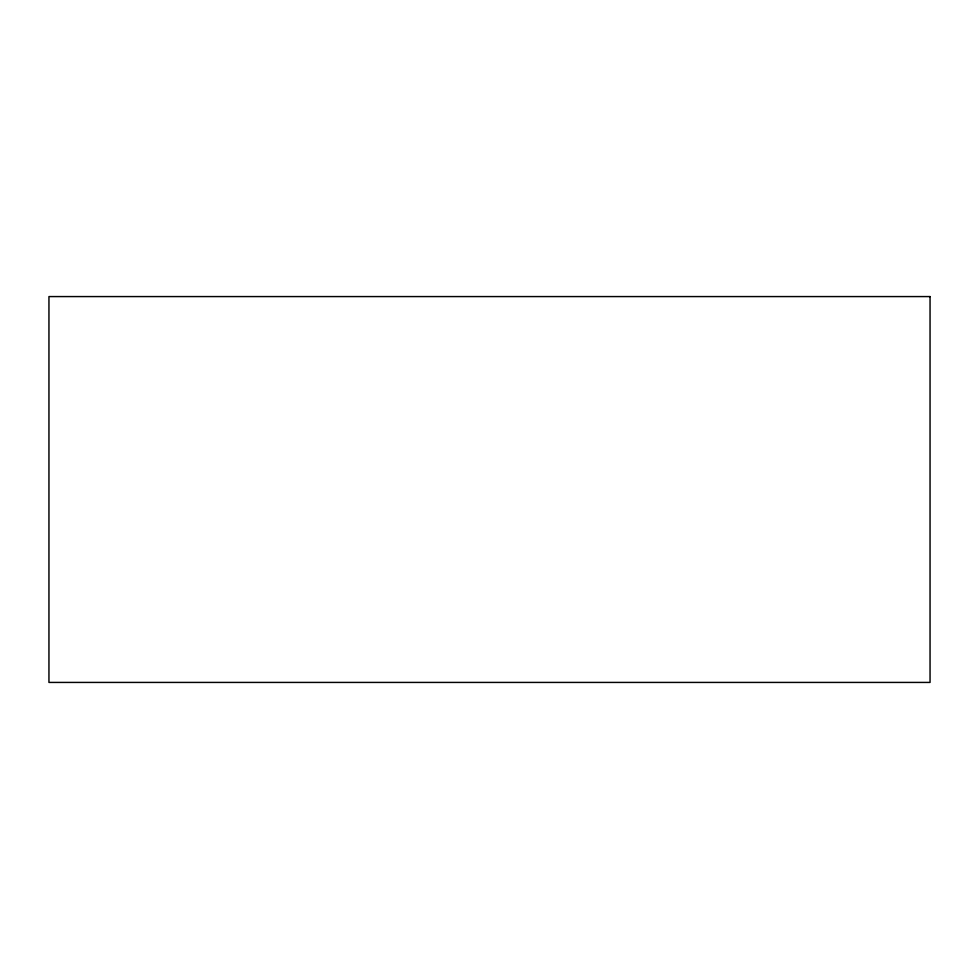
<?xml version="1.0" encoding="UTF-8"?>
<svg xmlns="http://www.w3.org/2000/svg" width="979" height="979" viewBox="0 0 979 979"><rect width="100%" height="100%" fill="white"/><g stroke="black" fill="none" stroke-linecap="round" stroke-linejoin="round"><path stroke-width="1.47" d="M930.05 296.576L48.95 296.576L48.95 682.424L930.05 682.424L930.05 296.576"/></g></svg>
